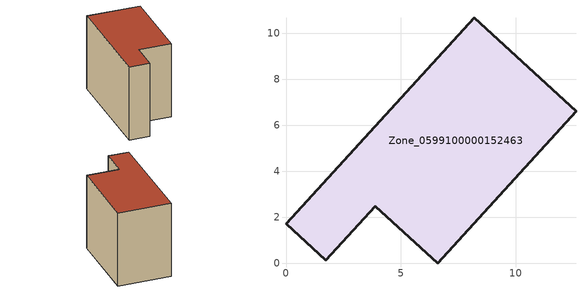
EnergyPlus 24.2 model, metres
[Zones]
Zone_0599100000152463
 floor ground (C_G): 3.89,2.48 1.72,0.12 0,1.7 8.18,10.66 12.61,6.6 6.59,0 z0
 wall outside (C_F): 8.18,10.66 0,1.7 1.72,0.12 3.89,2.48 6.59,0 12.61,6.6 8.18,10.66 z0:8.65
 roof outside (C_R): 6.59,0 12.61,6.6 8.18,10.66 0,1.7 1.72,0.12 3.89,2.48 z8.65
[BUILDING]
Pand.0599100000152463: North Axis=0; Terrain=City; Loads Convergence Tolerance Value=0.04; Temperature Convergence Tolerance Value=0.4; Solar Distribution=FullExterior; Maximum Number of Warmup Days=25; Minimum Number of Warmup Days=1
[Site:Location]
Rotterdam.The.Hague.AP_ZH_NLD Design_Conditions: Latitude=51.96; Longitude=4.45; Time Zone=1; Elevation=-4.5
[SITE:GROUNDTEMPERATURE:BUILDINGSURFACE]
18, 18, 18, 18, 18, 18, 18, 18, 18, 18, 18, 18
[MATERIAL] Thermal Absorptance=0.9; Solar Absorptance=0.7; Visible Absorptance=0.7
Name | Roughness | Thickness | Conductivity | Density | Specific Heat
G.TI.1975-1991 | MediumSmooth | 0.15 | 0.288461 | 540 | 1210
F.TI.1975-1991 | Rough | 0.3 | 0.230769 | 1920 | 840
R.TI.1975-1991 | MediumRough | 0.2 | 0.153846 | 1500 | 1000
[CONSTRUCTION]
C_G: G.TI.1975-1991
C_F: F.TI.1975-1991
C_R: R.TI.1975-1991
[ZONE]
Zone_0599100000152463: Type=1; Multiplier=1; Ceiling Height=Autocalculate; Volume=Autocalculate; Floor Area=autocalculate; Part of Total Floor Area=Yes
[ZONEINFILTRATION:DESIGNFLOWRATE]
Infil_Zone_0599100000152463: Zone or ZoneList or Space or SpaceList=Zone_0599100000152463; Schedule=AlwaysOn; Design Flow Rate Calculation Method=Flow/Area; Flow Rate per Floor Area=0.003; Constant Term Coefficient=1; Temperature Term Coefficient=0; Velocity Term Coefficient=0; Velocity Squared Term Coefficient=0
[HVACTEMPLATE:ZONE:IDEALLOADSAIRSYSTEM]
Zone_0599100000152463: Maximum Heating Supply Air Temperature=50; Minimum Cooling Supply Air Temperature=13; Maximum Heating Supply Air Humidity Ratio=0.0156; Minimum Cooling Supply Air Humidity Ratio=0.0077; Heating Limit=NoLimit; Cooling Limit=NoLimit; Dehumidification Control Type=ConstantSensibleHeatRatio; Cooling Sensible Heat Ratio=0.7; Dehumidification Setpoint=60; Humidification Control Type=None; Humidification Setpoint=30; Outdoor Air Method=None; Outdoor Air Flow Rate per Person=0.00944; Outdoor Air Flow Rate per Zone Floor Area=0; Outdoor Air Flow Rate per Zone=0; Demand Controlled Ventilation Type=None; Outdoor Air Economizer Type=NoEconomizer; Heat Recovery Type=None; Sensible Heat Recovery Effectiveness=0.7; Latent Heat Recovery Effectiveness=0.65
[ZONECONTROL:THERMOSTAT]
ThermostatControl_Zone_0599100000152463: Zone or ZoneList=Zone_0599100000152463; Control Type Schedule=DualSetpointControlType; Control 1=Thermostat_Zone_0599100000152463; Temperature Difference Between Cutout And Setpoint=0
[THERMOSTATSETPOINT:DUALSETPOINT]
Thermostat_Zone_0599100000152463: Heating Setpoint Temperature Schedule=HeatingSetpoint_Zone_0599100000152463; Cooling Setpoint Temperature Schedule=CoolingSetpoint_Zone_0599100000152463
[SCHEDULE:COMPACT]
HeatingSetpoint_Zone_0599100000152463: Through: 12/31, For: AllDays, Until: 24:00, 21
CoolingSetpoint_Zone_0599100000152463: Through: 12/31, For: AllDays, Until: 24:00, 24
DualSetpointControlType: Through: 12/31, For: AllDays, Until: 24:00, 4
AlwaysOn: Through: 12/31, For: AllDays, Until: 24:00, 1
